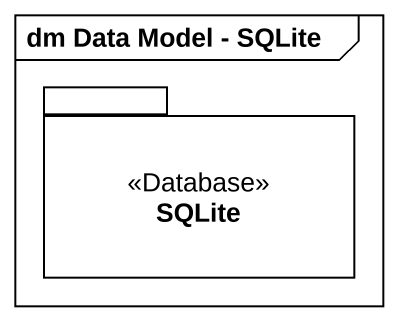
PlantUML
@startuml
mainframe dm Data Model - SQLite
package SQLite <<Database>> {
}
@enduml
